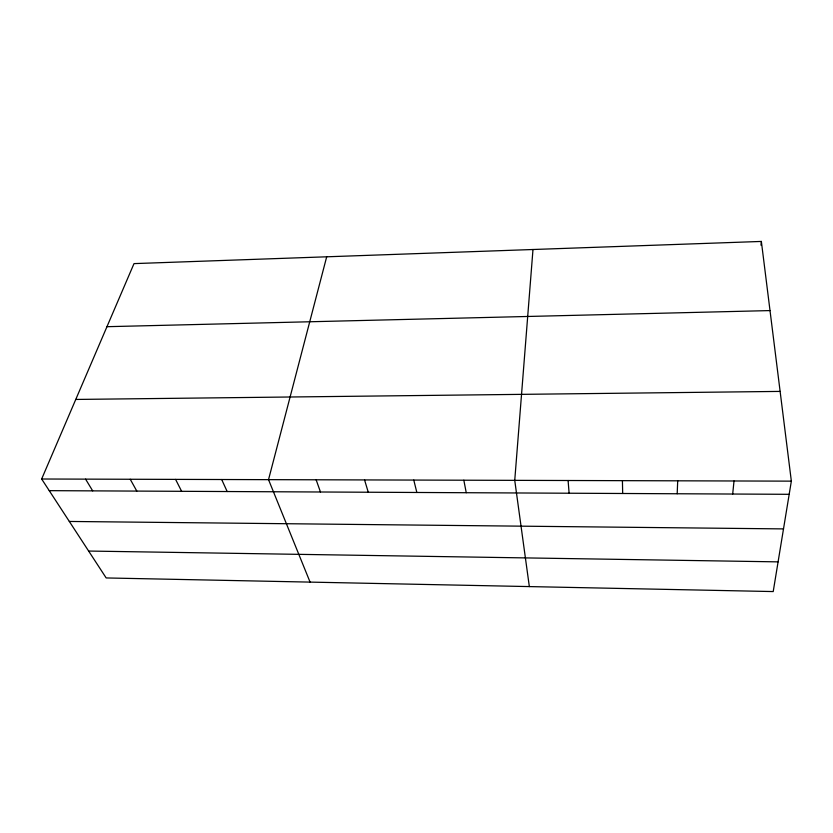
<?xml version="1.0" encoding="UTF-8"?>
<svg xmlns="http://www.w3.org/2000/svg" width="833" height="833" viewBox="0 0 833 833"><rect width="100%" height="100%" fill="white"/><g stroke="black" fill="none" stroke-linecap="round" stroke-linejoin="round"><path stroke-width="1.25" d="M677.187 493.75L677.708 480.818M532.985 249.504L514.742 480.36L529.34 586.588M732.686 494.031L734.019 480.985M760.977 245.173L761.362 241.435L134.009 263.613L41.65 479.006L106.176 577.946L773.211 591.565L791.35 481.141L761.362 241.435M326.692 256.803L268.528 479.652L310.074 582.111M106.957 326.692L770.015 310.584M75.761 399.444L780.125 391.406M41.65 479.006L791.35 481.141M49.251 490.658L789.184 494.313M69.326 521.448L783.509 528.903M88.642 551.05L778.084 561.869M85.591 479.131L92.682 490.866M130.229 479.256L136.81 491.085M175.586 479.392L181.625 491.303M221.682 479.516L227.17 491.532M316.144 479.787L320.466 491.991M364.562 479.923L368.259 492.23M413.782 480.068L416.844 492.47M463.835 480.214L466.241 492.709M568.096 480.506L569.106 493.219M622.418 480.662L622.678 493.49"/></g></svg>
